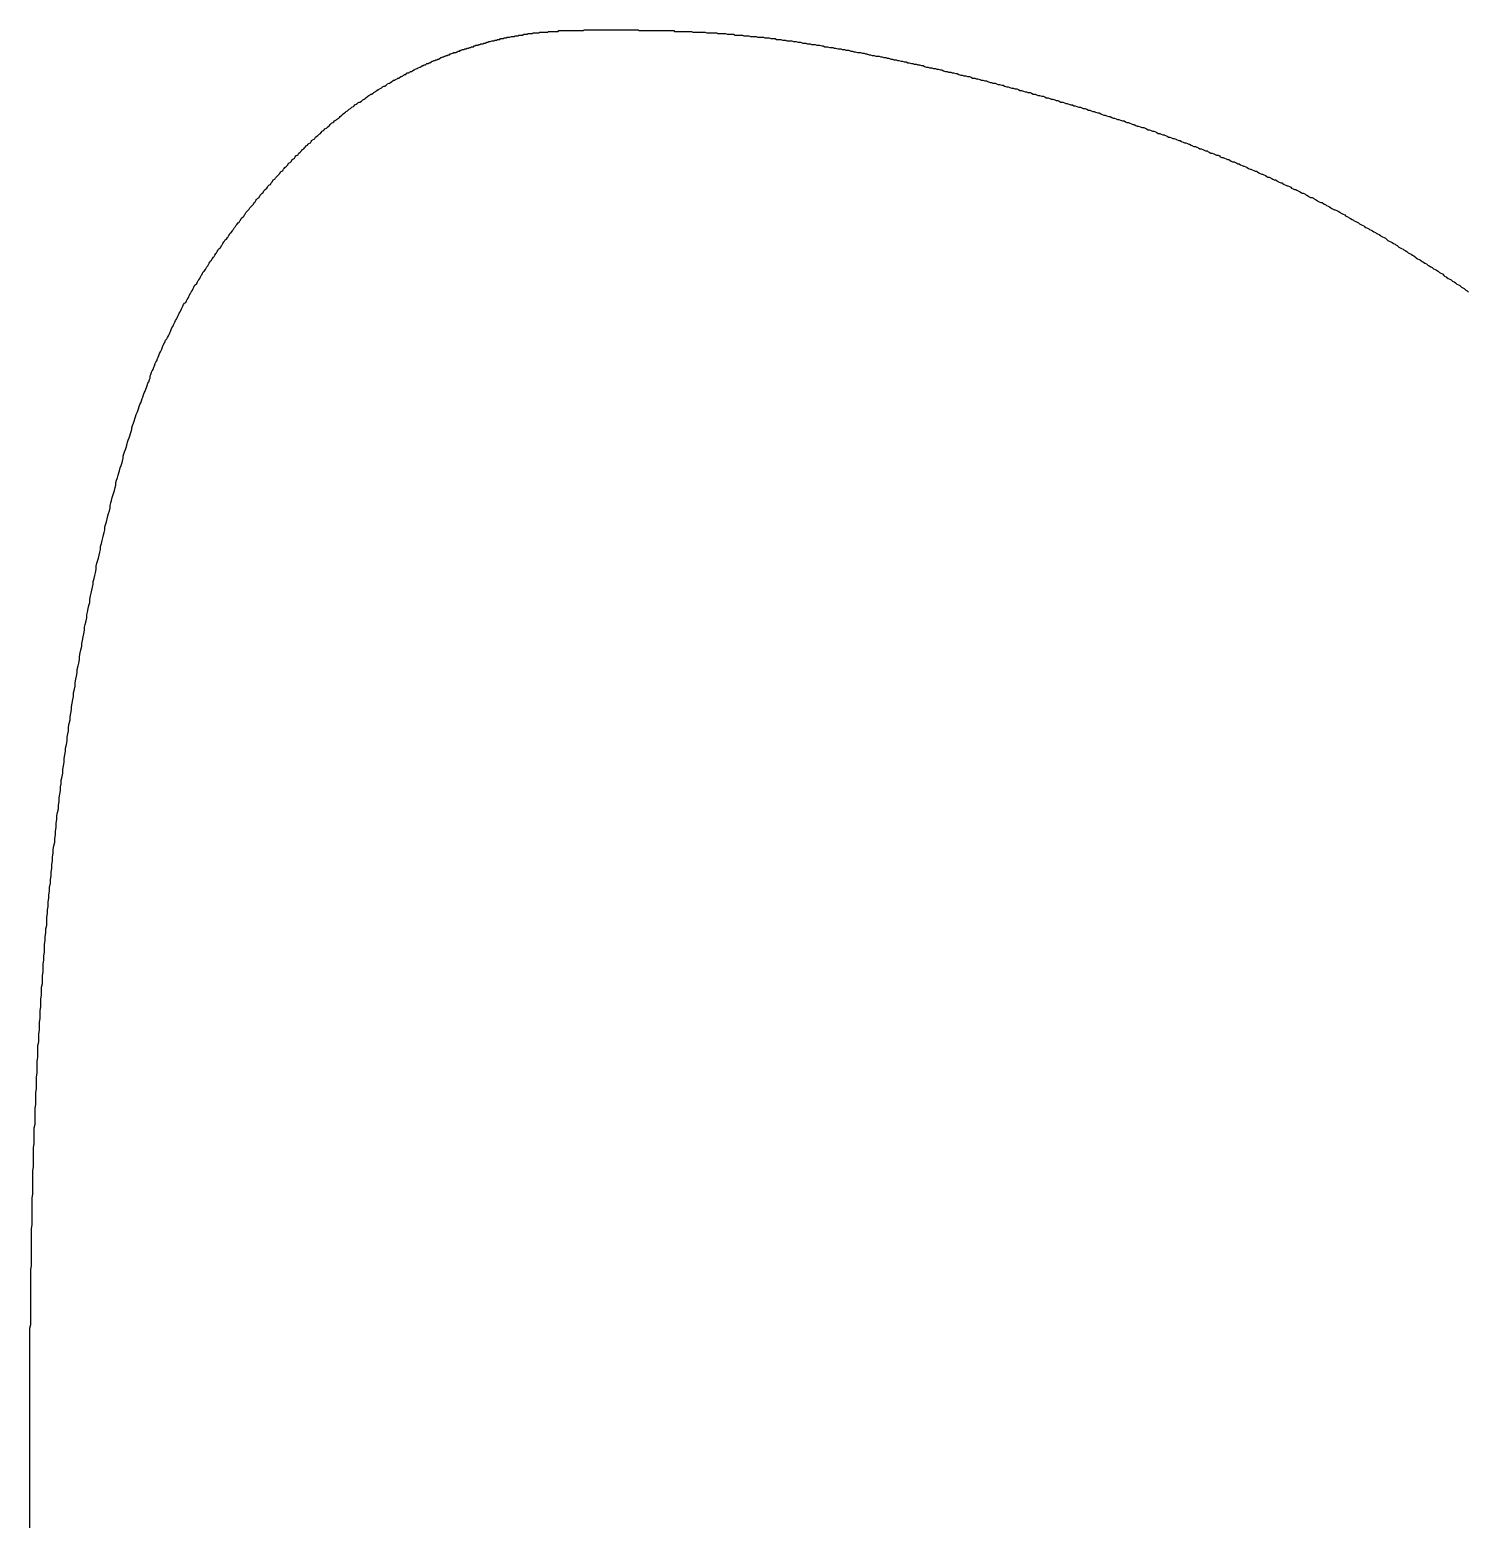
# Model space of a CAD drawing. Header units: millimetres. Extents: x 111 to 2999, y 81 to 1941.
# Drawn here: x 1011.76 to 1031.5, y 1578.09 to 1598.64 of the extents above; entities that cross this region are included whole.
import ezdxf

# ---------------------------------------------------------------- set-up
doc = ezdxf.new("R2010")
doc.units = ezdxf.units.MM

msp = doc.modelspace()

# ---------------------------------------------------------------- linework, layer by layer
msp.add_polyline3d([(1011.76, 1578.083, 0), (1011.76, 1578.123, 0), (1011.76, 1578.163, 0), (1011.76, 1578.203, 0), (1011.76, 1578.243, 0), (1011.76, 1578.283, 0), (1011.76, 1578.323, 0), (1011.76, 1578.353, 0), (1011.76, 1578.393, 0), (1011.76, 1578.433, 0), (1011.76, 1578.473, 0), (1011.76, 1578.513, 0), (1011.76, 1578.553, 0), (1011.76, 1578.593, 0), (1011.76, 1578.643, 0), (1011.76, 1578.683, 0), (1011.76, 1578.723, 0), (1011.76, 1578.763, 0), (1011.76, 1578.803, 0), (1011.76, 1578.843, 0), (1011.76, 1578.893, 0), (1011.76, 1578.933, 0), (1011.76, 1578.973, 0), (1011.76, 1579.013, 0), (1011.76, 1579.063, 0), (1011.76, 1579.103, 0), (1011.76, 1579.143, 0), (1011.76, 1579.193, 0), (1011.76, 1579.233, 0), (1011.76, 1579.273, 0), (1011.76, 1579.323, 0), (1011.76, 1579.363, 0), (1011.76, 1579.413, 0), (1011.76, 1579.453, 0), (1011.76, 1579.503, 0), (1011.76, 1579.543, 0), (1011.76, 1579.593, 0), (1011.76, 1579.633, 0), (1011.76, 1579.683, 0), (1011.76, 1579.723, 0), (1011.76, 1579.773, 0), (1011.76, 1579.813, 0), (1011.76, 1579.863, 0), (1011.76, 1579.913, 0), (1011.76, 1579.953, 0), (1011.76, 1580.003, 0), (1011.76, 1580.053, 0), (1011.76, 1580.103, 0), (1011.76, 1580.143, 0), (1011.76, 1580.193, 0), (1011.76, 1580.243, 0), (1011.76, 1580.293, 0), (1011.76, 1580.333, 0), (1011.76, 1580.383, 0), (1011.76, 1580.433, 0), (1011.76, 1580.483, 0), (1011.76, 1580.533, 0), (1011.76, 1580.573, 0), (1011.76, 1580.623, 0), (1011.76, 1580.673, 0), (1011.76, 1580.723, 0), (1011.76, 1580.773, 0), (1011.76, 1580.823, 0), (1011.77, 1580.873, 0), (1011.77, 1580.923, 0), (1011.77, 1580.973, 0), (1011.77, 1581.023, 0), (1011.77, 1581.073, 0), (1011.77, 1581.123, 0), (1011.77, 1581.173, 0), (1011.77, 1581.223, 0), (1011.77, 1581.273, 0), (1011.77, 1581.323, 0), (1011.77, 1581.373, 0), (1011.77, 1581.423, 0), (1011.77, 1581.473, 0), (1011.77, 1581.523, 0), (1011.77, 1581.573, 0), (1011.77, 1581.623, 0), (1011.78, 1581.683, 0), (1011.78, 1581.733, 0), (1011.78, 1581.783, 0), (1011.78, 1581.833, 0), (1011.78, 1581.883, 0), (1011.78, 1581.933, 0), (1011.78, 1581.983, 0), (1011.78, 1582.043, 0), (1011.78, 1582.093, 0), (1011.78, 1582.143, 0), (1011.78, 1582.193, 0), (1011.79, 1582.243, 0), (1011.79, 1582.303, 0), (1011.79, 1582.353, 0), (1011.79, 1582.403, 0), (1011.79, 1582.453, 0), (1011.79, 1582.513, 0), (1011.79, 1582.563, 0), (1011.79, 1582.613, 0), (1011.8, 1582.663, 0), (1011.8, 1582.723, 0), (1011.8, 1582.773, 0), (1011.8, 1582.823, 0), (1011.8, 1582.883, 0), (1011.8, 1582.933, 0), (1011.8, 1582.983, 0), (1011.81, 1583.043, 0), (1011.81, 1583.093, 0), (1011.81, 1583.143, 0), (1011.81, 1583.193, 0), (1011.81, 1583.253, 0), (1011.81, 1583.303, 0), (1011.82, 1583.353, 0), (1011.82, 1583.413, 0), (1011.82, 1583.463, 0), (1011.82, 1583.523, 0), (1011.82, 1583.573, 0), (1011.83, 1583.623, 0), (1011.83, 1583.683, 0), (1011.83, 1583.733, 0), (1011.83, 1583.783, 0), (1011.83, 1583.843, 0), (1011.84, 1583.893, 0), (1011.84, 1583.943, 0), (1011.84, 1584.003, 0), (1011.84, 1584.053, 0), (1011.85, 1584.113, 0), (1011.85, 1584.163, 0), (1011.85, 1584.213, 0), (1011.85, 1584.273, 0), (1011.86, 1584.323, 0), (1011.86, 1584.373, 0), (1011.86, 1584.433, 0), (1011.86, 1584.483, 0), (1011.87, 1584.543, 0), (1011.87, 1584.593, 0), (1011.87, 1584.643, 0), (1011.87, 1584.703, 0), (1011.88, 1584.753, 0), (1011.88, 1584.803, 0), (1011.88, 1584.863, 0), (1011.89, 1584.913, 0), (1011.89, 1584.973, 0), (1011.89, 1585.023, 0), (1011.9, 1585.073, 0), (1011.9, 1585.133, 0), (1011.9, 1585.183, 0), (1011.91, 1585.233, 0), (1011.91, 1585.293, 0), (1011.91, 1585.343, 0), (1011.92, 1585.393, 0), (1011.92, 1585.453, 0), (1011.92, 1585.503, 0), (1011.93, 1585.553, 0), (1011.93, 1585.613, 0), (1011.93, 1585.663, 0), (1011.94, 1585.713, 0), (1011.94, 1585.773, 0), (1011.94, 1585.823, 0), (1011.95, 1585.873, 0), (1011.95, 1585.933, 0), (1011.96, 1585.983, 0), (1011.96, 1586.033, 0), (1011.96, 1586.093, 0), (1011.97, 1586.143, 0), (1011.97, 1586.193, 0), (1011.98, 1586.253, 0), (1011.98, 1586.303, 0), (1011.99, 1586.353, 0), (1011.99, 1586.403, 0), (1011.99, 1586.463, 0), (1012, 1586.513, 0), (1012, 1586.563, 0), (1012.01, 1586.613, 0), (1012.01, 1586.673, 0), (1012.02, 1586.723, 0), (1012.02, 1586.773, 0), (1012.03, 1586.823, 0), (1012.03, 1586.873, 0), (1012.04, 1586.933, 0), (1012.04, 1586.983, 0), (1012.05, 1587.033, 0), (1012.05, 1587.083, 0), (1012.06, 1587.133, 0), (1012.06, 1587.183, 0), (1012.07, 1587.243, 0), (1012.07, 1587.293, 0), (1012.08, 1587.343, 0), (1012.08, 1587.393, 0), (1012.09, 1587.443, 0), (1012.1, 1587.493, 0), (1012.1, 1587.543, 0), (1012.11, 1587.593, 0), (1012.11, 1587.643, 0), (1012.12, 1587.693, 0), (1012.12, 1587.753, 0), (1012.13, 1587.803, 0), (1012.13, 1587.853, 0), (1012.14, 1587.903, 0), (1012.15, 1587.953, 0), (1012.15, 1588.003, 0), (1012.16, 1588.053, 0), (1012.16, 1588.103, 0), (1012.17, 1588.153, 0), (1012.18, 1588.203, 0), (1012.18, 1588.253, 0), (1012.19, 1588.293, 0), (1012.19, 1588.343, 0), (1012.2, 1588.393, 0), (1012.21, 1588.443, 0), (1012.21, 1588.493, 0), (1012.22, 1588.543, 0), (1012.23, 1588.593, 0), (1012.23, 1588.643, 0), (1012.24, 1588.693, 0), (1012.25, 1588.743, 0), (1012.25, 1588.783, 0), (1012.26, 1588.833, 0), (1012.27, 1588.883, 0), (1012.27, 1588.933, 0), (1012.28, 1588.983, 0), (1012.29, 1589.023, 0), (1012.29, 1589.073, 0), (1012.3, 1589.123, 0), (1012.31, 1589.173, 0), (1012.31, 1589.213, 0), (1012.32, 1589.263, 0), (1012.33, 1589.313, 0), (1012.33, 1589.353, 0), (1012.34, 1589.403, 0), (1012.35, 1589.453, 0), (1012.36, 1589.493, 0), (1012.36, 1589.543, 0), (1012.37, 1589.593, 0), (1012.38, 1589.633, 0), (1012.38, 1589.683, 0), (1012.39, 1589.733, 0), (1012.4, 1589.773, 0), (1012.41, 1589.823, 0), (1012.41, 1589.863, 0), (1012.42, 1589.913, 0), (1012.43, 1589.953, 0), (1012.44, 1590.003, 0), (1012.44, 1590.043, 0), (1012.45, 1590.093, 0), (1012.46, 1590.133, 0), (1012.47, 1590.183, 0), (1012.47, 1590.223, 0), (1012.48, 1590.263, 0), (1012.49, 1590.313, 0), (1012.5, 1590.353, 0), (1012.51, 1590.403, 0), (1012.51, 1590.443, 0), (1012.52, 1590.483, 0), (1012.53, 1590.533, 0), (1012.54, 1590.573, 0), (1012.54, 1590.613, 0), (1012.55, 1590.653, 0), (1012.56, 1590.703, 0), (1012.57, 1590.743, 0), (1012.58, 1590.783, 0), (1012.58, 1590.823, 0), (1012.59, 1590.873, 0), (1012.6, 1590.913, 0), (1012.61, 1590.953, 0), (1012.62, 1590.993, 0), (1012.63, 1591.033, 0), (1012.63, 1591.073, 0), (1012.64, 1591.113, 0), (1012.65, 1591.153, 0), (1012.66, 1591.193, 0), (1012.67, 1591.243, 0), (1012.67, 1591.283, 0), (1012.68, 1591.323, 0), (1012.69, 1591.363, 0), (1012.7, 1591.393, 0), (1012.71, 1591.433, 0), (1012.72, 1591.473, 0), (1012.73, 1591.513, 0), (1012.73, 1591.553, 0), (1012.74, 1591.593, 0), (1012.75, 1591.633, 0), (1012.76, 1591.673, 0), (1012.77, 1591.713, 0), (1012.78, 1591.743, 0), (1012.79, 1591.783, 0), (1012.79, 1591.823, 0), (1012.8, 1591.863, 0), (1012.81, 1591.893, 0), (1012.82, 1591.933, 0), (1012.83, 1591.973, 0), (1012.84, 1592.003, 0), (1012.85, 1592.043, 0), (1012.86, 1592.083, 0), (1012.86, 1592.113, 0), (1012.87, 1592.153, 0), (1012.88, 1592.183, 0), (1012.89, 1592.223, 0), (1012.9, 1592.253, 0), (1012.91, 1592.293, 0), (1012.92, 1592.323, 0), (1012.93, 1592.363, 0), (1012.94, 1592.393, 0), (1012.94, 1592.433, 0), (1012.95, 1592.463, 0), (1012.96, 1592.493, 0), (1012.97, 1592.533, 0), (1012.98, 1592.563, 0), (1012.99, 1592.593, 0), (1013, 1592.633, 0), (1013.01, 1592.663, 0), (1013.02, 1592.693, 0), (1013.03, 1592.723, 0), (1013.04, 1592.763, 0), (1013.04, 1592.793, 0), (1013.05, 1592.823, 0), (1013.06, 1592.853, 0), (1013.07, 1592.883, 0), (1013.08, 1592.913, 0), (1013.09, 1592.943, 0), (1013.1, 1592.983, 0), (1013.11, 1593.013, 0), (1013.12, 1593.043, 0), (1013.13, 1593.073, 0), (1013.14, 1593.103, 0), (1013.15, 1593.133, 0), (1013.16, 1593.163, 0), (1013.16, 1593.183, 0), (1013.17, 1593.213, 0), (1013.18, 1593.243, 0), (1013.19, 1593.273, 0), (1013.2, 1593.303, 0), (1013.21, 1593.333, 0), (1013.22, 1593.363, 0), (1013.23, 1593.393, 0), (1013.24, 1593.413, 0), (1013.25, 1593.443, 0), (1013.26, 1593.473, 0), (1013.27, 1593.503, 0), (1013.28, 1593.523, 0), (1013.29, 1593.553, 0), (1013.3, 1593.583, 0), (1013.31, 1593.603, 0), (1013.32, 1593.633, 0), (1013.33, 1593.663, 0), (1013.34, 1593.683, 0), (1013.35, 1593.713, 0), (1013.36, 1593.733, 0), (1013.37, 1593.763, 0), (1013.38, 1593.793, 0), (1013.39, 1593.813, 0), (1013.4, 1593.843, 0), (1013.41, 1593.863, 0), (1013.41, 1593.893, 0), (1013.42, 1593.913, 0), (1013.43, 1593.943, 0), (1013.44, 1593.963, 0), (1013.45, 1593.983, 0), (1013.46, 1594.013, 0), (1013.47, 1594.033, 0), (1013.48, 1594.063, 0), (1013.49, 1594.083, 0), (1013.5, 1594.103, 0), (1013.51, 1594.133, 0), (1013.52, 1594.153, 0), (1013.53, 1594.173, 0), (1013.54, 1594.203, 0), (1013.55, 1594.223, 0), (1013.56, 1594.243, 0), (1013.57, 1594.263, 0), (1013.58, 1594.293, 0), (1013.59, 1594.313, 0), (1013.6, 1594.333, 0), (1013.61, 1594.353, 0), (1013.62, 1594.383, 0), (1013.64, 1594.403, 0), (1013.65, 1594.423, 0), (1013.66, 1594.443, 0), (1013.67, 1594.463, 0), (1013.68, 1594.483, 0), (1013.69, 1594.503, 0), (1013.7, 1594.533, 0), (1013.71, 1594.553, 0), (1013.72, 1594.573, 0), (1013.73, 1594.593, 0), (1013.74, 1594.613, 0), (1013.75, 1594.633, 0), (1013.76, 1594.653, 0), (1013.77, 1594.673, 0), (1013.78, 1594.693, 0), (1013.79, 1594.713, 0), (1013.8, 1594.733, 0), (1013.81, 1594.753, 0), (1013.82, 1594.773, 0), (1013.83, 1594.793, 0), (1013.84, 1594.813, 0), (1013.85, 1594.833, 0), (1013.86, 1594.853, 0), (1013.87, 1594.873, 0), (1013.88, 1594.893, 0), (1013.9, 1594.903, 0), (1013.91, 1594.923, 0), (1013.92, 1594.943, 0), (1013.93, 1594.963, 0), (1013.94, 1594.983, 0), (1013.95, 1595.003, 0), (1013.96, 1595.023, 0), (1013.97, 1595.033, 0), (1013.98, 1595.053, 0), (1013.99, 1595.073, 0), (1014, 1595.093, 0), (1014.01, 1595.113, 0), (1014.02, 1595.133, 0), (1014.03, 1595.143, 0), (1014.05, 1595.163, 0), (1014.06, 1595.183, 0), (1014.07, 1595.203, 0), (1014.08, 1595.213, 0), (1014.09, 1595.233, 0), (1014.1, 1595.253, 0), (1014.11, 1595.273, 0), (1014.12, 1595.283, 0), (1014.13, 1595.303, 0), (1014.14, 1595.323, 0), (1014.15, 1595.333, 0), (1014.17, 1595.353, 0), (1014.18, 1595.373, 0), (1014.19, 1595.393, 0), (1014.2, 1595.403, 0), (1014.21, 1595.423, 0), (1014.22, 1595.443, 0), (1014.23, 1595.453, 0), (1014.24, 1595.473, 0), (1014.25, 1595.483, 0), (1014.26, 1595.503, 0), (1014.28, 1595.523, 0), (1014.29, 1595.533, 0), (1014.3, 1595.553, 0), (1014.31, 1595.573, 0), (1014.32, 1595.583, 0), (1014.33, 1595.603, 0), (1014.34, 1595.613, 0), (1014.35, 1595.633, 0), (1014.37, 1595.653, 0), (1014.38, 1595.663, 0), (1014.39, 1595.683, 0), (1014.4, 1595.693, 0), (1014.41, 1595.713, 0), (1014.42, 1595.733, 0), (1014.43, 1595.743, 0), (1014.44, 1595.763, 0), (1014.46, 1595.773, 0), (1014.47, 1595.793, 0), (1014.48, 1595.803, 0), (1014.49, 1595.823, 0), (1014.5, 1595.833, 0), (1014.51, 1595.853, 0), (1014.52, 1595.863, 0), (1014.54, 1595.883, 0), (1014.55, 1595.903, 0), (1014.56, 1595.913, 0), (1014.57, 1595.933, 0), (1014.58, 1595.943, 0), (1014.59, 1595.963, 0), (1014.6, 1595.973, 0), (1014.62, 1595.993, 0), (1014.63, 1596.003, 0), (1014.64, 1596.023, 0), (1014.65, 1596.033, 0), (1014.66, 1596.053, 0), (1014.67, 1596.063, 0), (1014.69, 1596.083, 0), (1014.7, 1596.093, 0), (1014.71, 1596.113, 0), (1014.72, 1596.123, 0), (1014.73, 1596.143, 0), (1014.74, 1596.153, 0), (1014.76, 1596.173, 0), (1014.77, 1596.183, 0), (1014.78, 1596.203, 0), (1014.79, 1596.213, 0), (1014.8, 1596.223, 0), (1014.82, 1596.243, 0), (1014.83, 1596.253, 0), (1014.84, 1596.273, 0), (1014.85, 1596.283, 0), (1014.86, 1596.303, 0), (1014.87, 1596.313, 0), (1014.89, 1596.333, 0), (1014.9, 1596.343, 0), (1014.91, 1596.353, 0), (1014.92, 1596.373, 0), (1014.93, 1596.383, 0), (1014.95, 1596.403, 0), (1014.96, 1596.413, 0), (1014.97, 1596.433, 0), (1014.98, 1596.443, 0), (1014.99, 1596.453, 0), (1015.01, 1596.473, 0), (1015.02, 1596.483, 0), (1015.03, 1596.503, 0), (1015.04, 1596.513, 0), (1015.06, 1596.523, 0), (1015.07, 1596.543, 0), (1015.08, 1596.553, 0), (1015.09, 1596.563, 0), (1015.1, 1596.583, 0), (1015.12, 1596.593, 0), (1015.13, 1596.613, 0), (1015.14, 1596.623, 0), (1015.15, 1596.633, 0), (1015.17, 1596.653, 0), (1015.18, 1596.663, 0), (1015.19, 1596.673, 0), (1015.2, 1596.693, 0), (1015.22, 1596.703, 0), (1015.23, 1596.713, 0), (1015.24, 1596.733, 0), (1015.25, 1596.743, 0), (1015.26, 1596.753, 0), (1015.28, 1596.773, 0), (1015.29, 1596.783, 0), (1015.3, 1596.793, 0), (1015.31, 1596.813, 0), (1015.33, 1596.823, 0), (1015.34, 1596.833, 0), (1015.35, 1596.843, 0), (1015.36, 1596.863, 0), (1015.38, 1596.873, 0), (1015.39, 1596.883, 0), (1015.4, 1596.903, 0), (1015.41, 1596.913, 0), (1015.43, 1596.923, 0), (1015.44, 1596.933, 0), (1015.45, 1596.953, 0), (1015.47, 1596.963, 0), (1015.48, 1596.973, 0), (1015.49, 1596.983, 0), (1015.5, 1597.003, 0), (1015.52, 1597.013, 0), (1015.53, 1597.023, 0), (1015.54, 1597.033, 0), (1015.55, 1597.053, 0), (1015.57, 1597.063, 0), (1015.58, 1597.073, 0), (1015.59, 1597.083, 0), (1015.61, 1597.093, 0), (1015.62, 1597.113, 0), (1015.63, 1597.123, 0), (1015.64, 1597.133, 0), (1015.66, 1597.143, 0), (1015.67, 1597.153, 0), (1015.68, 1597.173, 0), (1015.7, 1597.183, 0), (1015.71, 1597.193, 0), (1015.72, 1597.203, 0), (1015.73, 1597.213, 0), (1015.75, 1597.223, 0), (1015.76, 1597.233, 0), (1015.77, 1597.253, 0), (1015.79, 1597.263, 0), (1015.8, 1597.273, 0), (1015.81, 1597.283, 0), (1015.83, 1597.293, 0), (1015.84, 1597.303, 0), (1015.85, 1597.313, 0), (1015.87, 1597.333, 0), (1015.88, 1597.343, 0), (1015.89, 1597.353, 0), (1015.9, 1597.363, 0), (1015.92, 1597.373, 0), (1015.93, 1597.383, 0), (1015.94, 1597.393, 0), (1015.96, 1597.403, 0), (1015.97, 1597.413, 0), (1015.98, 1597.423, 0), (1016, 1597.433, 0), (1016.01, 1597.443, 0), (1016.02, 1597.453, 0), (1016.04, 1597.473, 0), (1016.05, 1597.483, 0), (1016.06, 1597.493, 0), (1016.08, 1597.503, 0), (1016.09, 1597.513, 0), (1016.1, 1597.523, 0), (1016.12, 1597.533, 0), (1016.13, 1597.543, 0), (1016.14, 1597.553, 0), (1016.16, 1597.563, 0), (1016.17, 1597.573, 0), (1016.18, 1597.583, 0), (1016.2, 1597.593, 0), (1016.21, 1597.603, 0), (1016.22, 1597.613, 0), (1016.24, 1597.623, 0), (1016.25, 1597.633, 0), (1016.26, 1597.643, 0), (1016.28, 1597.653, 0), (1016.29, 1597.653, 0), (1016.31, 1597.663, 0), (1016.32, 1597.673, 0), (1016.33, 1597.683, 0), (1016.35, 1597.693, 0), (1016.36, 1597.703, 0), (1016.37, 1597.713, 0), (1016.39, 1597.723, 0), (1016.4, 1597.733, 0), (1016.41, 1597.743, 0), (1016.43, 1597.753, 0), (1016.44, 1597.763, 0), (1016.45, 1597.763, 0), (1016.47, 1597.773, 0), (1016.48, 1597.783, 0), (1016.5, 1597.793, 0), (1016.51, 1597.803, 0), (1016.52, 1597.813, 0), (1016.54, 1597.823, 0), (1016.55, 1597.823, 0), (1016.56, 1597.833, 0), (1016.58, 1597.843, 0), (1016.59, 1597.853, 0), (1016.6, 1597.863, 0), (1016.62, 1597.873, 0), (1016.63, 1597.873, 0), (1016.65, 1597.883, 0), (1016.66, 1597.893, 0), (1016.67, 1597.903, 0), (1016.69, 1597.913, 0), (1016.7, 1597.913, 0), (1016.71, 1597.923, 0), (1016.73, 1597.933, 0), (1016.74, 1597.943, 0), (1016.75, 1597.953, 0), (1016.77, 1597.953, 0), (1016.78, 1597.963, 0), (1016.8, 1597.973, 0), (1016.81, 1597.983, 0), (1016.82, 1597.983, 0), (1016.84, 1597.993, 0), (1016.85, 1598.003, 0), (1016.86, 1598.003, 0), (1016.88, 1598.013, 0), (1016.89, 1598.023, 0), (1016.9, 1598.033, 0), (1016.92, 1598.033, 0), (1016.93, 1598.043, 0), (1016.94, 1598.053, 0), (1016.96, 1598.053, 0), (1016.97, 1598.063, 0), (1016.99, 1598.073, 0), (1017, 1598.073, 0), (1017.01, 1598.083, 0), (1017.03, 1598.093, 0), (1017.04, 1598.093, 0), (1017.05, 1598.103, 0), (1017.07, 1598.113, 0), (1017.08, 1598.113, 0), (1017.09, 1598.123, 0), (1017.11, 1598.133, 0), (1017.12, 1598.133, 0), (1017.13, 1598.143, 0), (1017.15, 1598.153, 0), (1017.16, 1598.153, 0), (1017.17, 1598.163, 0), (1017.19, 1598.163, 0), (1017.2, 1598.173, 0), (1017.21, 1598.183, 0), (1017.23, 1598.183, 0), (1017.24, 1598.193, 0), (1017.25, 1598.193, 0), (1017.27, 1598.203, 0), (1017.28, 1598.213, 0), (1017.29, 1598.213, 0), (1017.31, 1598.223, 0), (1017.32, 1598.223, 0), (1017.33, 1598.233, 0), (1017.35, 1598.233, 0), (1017.36, 1598.243, 0), (1017.37, 1598.243, 0), (1017.39, 1598.253, 0), (1017.4, 1598.263, 0), (1017.41, 1598.263, 0), (1017.43, 1598.273, 0), (1017.44, 1598.273, 0), (1017.45, 1598.283, 0), (1017.46, 1598.283, 0), (1017.48, 1598.293, 0), (1017.49, 1598.293, 0), (1017.5, 1598.303, 0), (1017.52, 1598.303, 0), (1017.53, 1598.313, 0), (1017.54, 1598.313, 0), (1017.56, 1598.323, 0), (1017.57, 1598.323, 0), (1017.58, 1598.333, 0), (1017.59, 1598.333, 0), (1017.61, 1598.333, 0), (1017.62, 1598.343, 0), (1017.63, 1598.343, 0), (1017.64, 1598.353, 0), (1017.66, 1598.353, 0), (1017.67, 1598.363, 0), (1017.68, 1598.363, 0), (1017.7, 1598.373, 0), (1017.71, 1598.373, 0), (1017.72, 1598.373, 0), (1017.73, 1598.383, 0), (1017.75, 1598.383, 0), (1017.76, 1598.393, 0), (1017.77, 1598.393, 0), (1017.78, 1598.393, 0), (1017.8, 1598.403, 0), (1017.81, 1598.403, 0), (1017.82, 1598.413, 0), (1017.83, 1598.413, 0), (1017.85, 1598.413, 0), (1017.86, 1598.423, 0), (1017.87, 1598.423, 0), (1017.88, 1598.433, 0), (1017.89, 1598.433, 0), (1017.91, 1598.433, 0), (1017.92, 1598.443, 0), (1017.93, 1598.443, 0), (1017.94, 1598.443, 0), (1017.95, 1598.453, 0), (1017.97, 1598.453, 0), (1017.98, 1598.453, 0), (1017.99, 1598.463, 0), (1018, 1598.463, 0), (1018.01, 1598.463, 0), (1018.03, 1598.473, 0), (1018.04, 1598.473, 0), (1018.05, 1598.473, 0), (1018.06, 1598.483, 0), (1018.07, 1598.483, 0), (1018.08, 1598.483, 0), (1018.1, 1598.493, 0), (1018.11, 1598.493, 0), (1018.12, 1598.493, 0), (1018.13, 1598.493, 0), (1018.14, 1598.503, 0), (1018.15, 1598.503, 0), (1018.17, 1598.503, 0), (1018.18, 1598.513, 0), (1018.19, 1598.513, 0), (1018.2, 1598.513, 0), (1018.21, 1598.513, 0), (1018.22, 1598.523, 0), (1018.23, 1598.523, 0), (1018.24, 1598.523, 0), (1018.26, 1598.523, 0), (1018.27, 1598.533, 0), (1018.28, 1598.533, 0), (1018.29, 1598.533, 0), (1018.3, 1598.533, 0), (1018.31, 1598.543, 0), (1018.32, 1598.543, 0), (1018.33, 1598.543, 0), (1018.34, 1598.543, 0), (1018.35, 1598.543, 0), (1018.37, 1598.553, 0), (1018.38, 1598.553, 0), (1018.39, 1598.553, 0), (1018.4, 1598.553, 0), (1018.41, 1598.553, 0), (1018.42, 1598.563, 0), (1018.43, 1598.563, 0), (1018.44, 1598.563, 0), (1018.45, 1598.563, 0), (1018.46, 1598.563, 0), (1018.47, 1598.573, 0), (1018.48, 1598.573, 0), (1018.49, 1598.573, 0), (1018.5, 1598.573, 0), (1018.51, 1598.573, 0), (1018.52, 1598.573, 0), (1018.54, 1598.583, 0), (1018.55, 1598.583, 0), (1018.56, 1598.583, 0), (1018.57, 1598.583, 0), (1018.58, 1598.583, 0), (1018.59, 1598.583, 0), (1018.6, 1598.593, 0), (1018.61, 1598.593, 0), (1018.62, 1598.593, 0), (1018.63, 1598.593, 0), (1018.64, 1598.593, 0), (1018.65, 1598.593, 0), (1018.66, 1598.593, 0), (1018.67, 1598.603, 0), (1018.68, 1598.603, 0), (1018.69, 1598.603, 0), (1018.7, 1598.603, 0), (1018.71, 1598.603, 0), (1018.72, 1598.603, 0), (1018.73, 1598.603, 0), (1018.74, 1598.603, 0), (1018.75, 1598.603, 0), (1018.76, 1598.613, 0), (1018.77, 1598.613, 0), (1018.78, 1598.613, 0), (1018.79, 1598.613, 0), (1018.8, 1598.613, 0), (1018.81, 1598.613, 0), (1018.82, 1598.613, 0), (1018.83, 1598.613, 0), (1018.84, 1598.613, 0), (1018.86, 1598.613, 0), (1018.87, 1598.613, 0), (1018.88, 1598.623, 0), (1018.89, 1598.623, 0), (1018.9, 1598.623, 0), (1018.91, 1598.623, 0), (1018.92, 1598.623, 0), (1018.93, 1598.623, 0), (1018.94, 1598.623, 0), (1018.95, 1598.623, 0), (1018.96, 1598.623, 0), (1018.97, 1598.623, 0), (1018.98, 1598.623, 0), (1018.99, 1598.623, 0), (1019, 1598.623, 0), (1019.01, 1598.623, 0), (1019.02, 1598.633, 0), (1019.03, 1598.633, 0), (1019.04, 1598.633, 0), (1019.05, 1598.633, 0), (1019.06, 1598.633, 0), (1019.07, 1598.633, 0), (1019.08, 1598.633, 0), (1019.09, 1598.633, 0), (1019.1, 1598.633, 0), (1019.11, 1598.633, 0), (1019.12, 1598.633, 0), (1019.13, 1598.633, 0), (1019.14, 1598.633, 0), (1019.15, 1598.633, 0), (1019.16, 1598.633, 0), (1019.17, 1598.633, 0), (1019.18, 1598.633, 0), (1019.2, 1598.633, 0), (1019.21, 1598.633, 0), (1019.22, 1598.633, 0), (1019.23, 1598.633, 0), (1019.24, 1598.633, 0), (1019.25, 1598.633, 0), (1019.26, 1598.633, 0), (1019.27, 1598.633, 0), (1019.28, 1598.633, 0), (1019.29, 1598.633, 0), (1019.3, 1598.633, 0), (1019.31, 1598.633, 0), (1019.32, 1598.633, 0), (1019.33, 1598.633, 0), (1019.34, 1598.633, 0), (1019.36, 1598.633, 0), (1019.37, 1598.643, 0), (1019.38, 1598.643, 0), (1019.39, 1598.643, 0), (1019.4, 1598.643, 0), (1019.41, 1598.643, 0), (1019.42, 1598.643, 0), (1019.43, 1598.643, 0), (1019.44, 1598.643, 0), (1019.45, 1598.643, 0), (1019.47, 1598.643, 0), (1019.48, 1598.643, 0), (1019.49, 1598.643, 0), (1019.5, 1598.643, 0), (1019.51, 1598.643, 0), (1019.52, 1598.643, 0), (1019.53, 1598.643, 0), (1019.54, 1598.643, 0), (1019.56, 1598.643, 0), (1019.57, 1598.643, 0), (1019.58, 1598.643, 0), (1019.59, 1598.643, 0), (1019.6, 1598.643, 0), (1019.61, 1598.643, 0), (1019.63, 1598.643, 0), (1019.64, 1598.643, 0), (1019.65, 1598.643, 0), (1019.66, 1598.643, 0), (1019.67, 1598.643, 0), (1019.68, 1598.643, 0), (1019.7, 1598.643, 0), (1019.71, 1598.643, 0), (1019.72, 1598.643, 0), (1019.73, 1598.643, 0), (1019.75, 1598.643, 0), (1019.76, 1598.643, 0), (1019.77, 1598.643, 0), (1019.78, 1598.643, 0), (1019.79, 1598.643, 0), (1019.81, 1598.643, 0), (1019.82, 1598.643, 0), (1019.83, 1598.643, 0), (1019.84, 1598.643, 0), (1019.86, 1598.643, 0), (1019.87, 1598.643, 0), (1019.88, 1598.643, 0), (1019.9, 1598.643, 0), (1019.91, 1598.643, 0), (1019.92, 1598.643, 0), (1019.94, 1598.643, 0), (1019.95, 1598.643, 0), (1019.96, 1598.643, 0), (1019.97, 1598.643, 0), (1019.99, 1598.643, 0), (1020, 1598.643, 0), (1020.01, 1598.643, 0), (1020.03, 1598.643, 0), (1020.04, 1598.643, 0), (1020.06, 1598.643, 0), (1020.07, 1598.643, 0), (1020.08, 1598.643, 0), (1020.1, 1598.643, 0), (1020.11, 1598.643, 0), (1020.12, 1598.633, 0), (1020.14, 1598.633, 0), (1020.15, 1598.633, 0), (1020.17, 1598.633, 0), (1020.18, 1598.633, 0), (1020.19, 1598.633, 0), (1020.21, 1598.633, 0), (1020.22, 1598.633, 0), (1020.24, 1598.633, 0), (1020.25, 1598.633, 0), (1020.27, 1598.633, 0), (1020.28, 1598.633, 0), (1020.3, 1598.633, 0), (1020.31, 1598.633, 0), (1020.32, 1598.633, 0), (1020.34, 1598.633, 0), (1020.35, 1598.633, 0), (1020.37, 1598.633, 0), (1020.38, 1598.633, 0), (1020.4, 1598.633, 0), (1020.41, 1598.633, 0), (1020.43, 1598.633, 0), (1020.44, 1598.633, 0), (1020.46, 1598.633, 0), (1020.47, 1598.633, 0), (1020.49, 1598.633, 0), (1020.51, 1598.633, 0), (1020.52, 1598.633, 0), (1020.54, 1598.633, 0), (1020.55, 1598.633, 0), (1020.57, 1598.633, 0), (1020.58, 1598.633, 0), (1020.6, 1598.633, 0), (1020.61, 1598.623, 0), (1020.63, 1598.623, 0), (1020.65, 1598.623, 0), (1020.66, 1598.623, 0), (1020.68, 1598.623, 0), (1020.69, 1598.623, 0), (1020.71, 1598.623, 0), (1020.73, 1598.623, 0), (1020.74, 1598.623, 0), (1020.76, 1598.623, 0), (1020.78, 1598.623, 0), (1020.79, 1598.623, 0), (1020.81, 1598.623, 0), (1020.83, 1598.623, 0), (1020.84, 1598.623, 0), (1020.86, 1598.613, 0), (1020.88, 1598.613, 0), (1020.89, 1598.613, 0), (1020.91, 1598.613, 0), (1020.93, 1598.613, 0), (1020.94, 1598.613, 0), (1020.96, 1598.613, 0), (1020.98, 1598.613, 0), (1020.99, 1598.613, 0), (1021.01, 1598.613, 0), (1021.03, 1598.613, 0), (1021.05, 1598.603, 0), (1021.06, 1598.603, 0), (1021.08, 1598.603, 0), (1021.1, 1598.603, 0), (1021.12, 1598.603, 0), (1021.13, 1598.603, 0), (1021.15, 1598.603, 0), (1021.17, 1598.603, 0), (1021.19, 1598.603, 0), (1021.2, 1598.593, 0), (1021.22, 1598.593, 0), (1021.24, 1598.593, 0), (1021.26, 1598.593, 0), (1021.28, 1598.593, 0), (1021.3, 1598.593, 0), (1021.31, 1598.593, 0), (1021.33, 1598.583, 0), (1021.35, 1598.583, 0), (1021.37, 1598.583, 0), (1021.39, 1598.583, 0), (1021.41, 1598.583, 0), (1021.42, 1598.583, 0), (1021.44, 1598.573, 0), (1021.46, 1598.573, 0), (1021.48, 1598.573, 0), (1021.5, 1598.573, 0), (1021.52, 1598.573, 0), (1021.54, 1598.573, 0), (1021.56, 1598.563, 0), (1021.57, 1598.563, 0), (1021.59, 1598.563, 0), (1021.61, 1598.563, 0), (1021.63, 1598.563, 0), (1021.65, 1598.553, 0), (1021.67, 1598.553, 0), (1021.69, 1598.553, 0), (1021.71, 1598.553, 0), (1021.73, 1598.553, 0), (1021.75, 1598.543, 0), (1021.77, 1598.543, 0), (1021.79, 1598.543, 0), (1021.81, 1598.543, 0), (1021.83, 1598.543, 0), (1021.85, 1598.533, 0), (1021.87, 1598.533, 0), (1021.89, 1598.533, 0), (1021.91, 1598.533, 0), (1021.93, 1598.523, 0), (1021.95, 1598.523, 0), (1021.97, 1598.523, 0), (1021.99, 1598.523, 0), (1022.01, 1598.513, 0), (1022.03, 1598.513, 0), (1022.05, 1598.513, 0), (1022.07, 1598.513, 0), (1022.09, 1598.503, 0), (1022.11, 1598.503, 0), (1022.13, 1598.503, 0), (1022.15, 1598.493, 0), (1022.17, 1598.493, 0), (1022.2, 1598.493, 0), (1022.22, 1598.493, 0), (1022.24, 1598.483, 0), (1022.26, 1598.483, 0), (1022.28, 1598.483, 0), (1022.3, 1598.473, 0), (1022.32, 1598.473, 0), (1022.34, 1598.473, 0), (1022.37, 1598.463, 0), (1022.39, 1598.463, 0), (1022.41, 1598.463, 0), (1022.43, 1598.453, 0), (1022.45, 1598.453, 0), (1022.47, 1598.453, 0), (1022.49, 1598.443, 0), (1022.52, 1598.443, 0), (1022.54, 1598.443, 0), (1022.56, 1598.433, 0), (1022.58, 1598.433, 0), (1022.6, 1598.433, 0), (1022.63, 1598.423, 0), (1022.65, 1598.423, 0), (1022.67, 1598.413, 0), (1022.69, 1598.413, 0), (1022.71, 1598.413, 0), (1022.74, 1598.403, 0), (1022.76, 1598.403, 0), (1022.78, 1598.403, 0), (1022.8, 1598.393, 0), (1022.82, 1598.393, 0), (1022.85, 1598.383, 0), (1022.87, 1598.383, 0), (1022.89, 1598.383, 0), (1022.91, 1598.373, 0), (1022.94, 1598.373, 0), (1022.96, 1598.363, 0), (1022.98, 1598.363, 0), (1023, 1598.363, 0), (1023.03, 1598.353, 0), (1023.05, 1598.353, 0), (1023.07, 1598.343, 0), (1023.09, 1598.343, 0), (1023.12, 1598.333, 0), (1023.14, 1598.333, 0), (1023.16, 1598.333, 0), (1023.19, 1598.323, 0), (1023.21, 1598.323, 0), (1023.23, 1598.313, 0), (1023.25, 1598.313, 0), (1023.28, 1598.303, 0), (1023.3, 1598.303, 0), (1023.32, 1598.293, 0), (1023.35, 1598.293, 0), (1023.37, 1598.283, 0), (1023.39, 1598.283, 0), (1023.42, 1598.283, 0), (1023.44, 1598.273, 0), (1023.46, 1598.273, 0), (1023.48, 1598.263, 0), (1023.51, 1598.263, 0), (1023.53, 1598.253, 0), (1023.55, 1598.253, 0), (1023.58, 1598.243, 0), (1023.6, 1598.243, 0), (1023.62, 1598.233, 0), (1023.65, 1598.233, 0), (1023.67, 1598.223, 0), (1023.69, 1598.223, 0), (1023.72, 1598.213, 0), (1023.74, 1598.213, 0), (1023.76, 1598.203, 0), (1023.79, 1598.203, 0), (1023.81, 1598.193, 0), (1023.83, 1598.193, 0), (1023.86, 1598.183, 0), (1023.88, 1598.183, 0), (1023.9, 1598.173, 0), (1023.93, 1598.173, 0), (1023.95, 1598.163, 0), (1023.97, 1598.163, 0), (1024, 1598.153, 0), (1024.02, 1598.153, 0), (1024.04, 1598.143, 0), (1024.07, 1598.133, 0), (1024.09, 1598.133, 0), (1024.11, 1598.123, 0), (1024.14, 1598.123, 0), (1024.16, 1598.113, 0), (1024.19, 1598.113, 0), (1024.21, 1598.103, 0), (1024.23, 1598.103, 0), (1024.26, 1598.093, 0), (1024.28, 1598.093, 0), (1024.3, 1598.083, 0), (1024.33, 1598.073, 0), (1024.35, 1598.073, 0), (1024.37, 1598.063, 0), (1024.4, 1598.063, 0), (1024.42, 1598.053, 0), (1024.44, 1598.053, 0), (1024.47, 1598.043, 0), (1024.49, 1598.043, 0), (1024.51, 1598.033, 0), (1024.54, 1598.023, 0), (1024.56, 1598.023, 0), (1024.58, 1598.013, 0), (1024.61, 1598.013, 0), (1024.63, 1598.003, 0), (1024.66, 1598.003, 0), (1024.68, 1597.993, 0), (1024.7, 1597.983, 0), (1024.73, 1597.983, 0), (1024.75, 1597.973, 0), (1024.77, 1597.973, 0), (1024.8, 1597.963, 0), (1024.82, 1597.953, 0), (1024.84, 1597.953, 0), (1024.87, 1597.943, 0), (1024.89, 1597.943, 0), (1024.91, 1597.933, 0), (1024.94, 1597.923, 0), (1024.96, 1597.923, 0), (1024.98, 1597.913, 0), (1025.01, 1597.913, 0), (1025.03, 1597.903, 0), (1025.05, 1597.893, 0), (1025.07, 1597.893, 0), (1025.1, 1597.883, 0), (1025.12, 1597.883, 0), (1025.14, 1597.873, 0), (1025.17, 1597.863, 0), (1025.19, 1597.863, 0), (1025.21, 1597.853, 0), (1025.24, 1597.843, 0), (1025.26, 1597.843, 0), (1025.28, 1597.833, 0), (1025.31, 1597.833, 0), (1025.33, 1597.823, 0), (1025.35, 1597.813, 0), (1025.37, 1597.813, 0), (1025.4, 1597.803, 0), (1025.42, 1597.793, 0), (1025.44, 1597.793, 0), (1025.46, 1597.783, 0), (1025.49, 1597.783, 0), (1025.51, 1597.773, 0), (1025.53, 1597.763, 0), (1025.56, 1597.763, 0), (1025.58, 1597.753, 0), (1025.6, 1597.743, 0), (1025.62, 1597.743, 0), (1025.65, 1597.733, 0), (1025.67, 1597.733, 0), (1025.69, 1597.723, 0), (1025.71, 1597.713, 0), (1025.74, 1597.713, 0), (1025.76, 1597.703, 0), (1025.78, 1597.693, 0), (1025.8, 1597.693, 0), (1025.83, 1597.683, 0), (1025.85, 1597.673, 0), (1025.87, 1597.673, 0), (1025.89, 1597.663, 0), (1025.91, 1597.653, 0), (1025.94, 1597.653, 0), (1025.96, 1597.643, 0), (1025.98, 1597.633, 0), (1026, 1597.633, 0), (1026.02, 1597.623, 0), (1026.05, 1597.613, 0), (1026.07, 1597.613, 0), (1026.09, 1597.603, 0), (1026.11, 1597.603, 0), (1026.13, 1597.593, 0), (1026.16, 1597.583, 0), (1026.18, 1597.583, 0), (1026.2, 1597.573, 0), (1026.22, 1597.563, 0), (1026.24, 1597.563, 0), (1026.27, 1597.553, 0), (1026.29, 1597.543, 0), (1026.31, 1597.543, 0), (1026.33, 1597.533, 0), (1026.35, 1597.523, 0), (1026.37, 1597.523, 0), (1026.39, 1597.513, 0), (1026.42, 1597.503, 0), (1026.44, 1597.503, 0), (1026.46, 1597.493, 0), (1026.48, 1597.483, 0), (1026.5, 1597.473, 0), (1026.52, 1597.473, 0), (1026.54, 1597.463, 0), (1026.57, 1597.453, 0), (1026.59, 1597.453, 0), (1026.61, 1597.443, 0), (1026.63, 1597.433, 0), (1026.65, 1597.433, 0), (1026.67, 1597.423, 0), (1026.69, 1597.413, 0), (1026.71, 1597.413, 0), (1026.73, 1597.403, 0), (1026.76, 1597.393, 0), (1026.78, 1597.393, 0), (1026.8, 1597.383, 0), (1026.82, 1597.373, 0), (1026.84, 1597.373, 0), (1026.86, 1597.363, 0), (1026.88, 1597.353, 0), (1026.9, 1597.343, 0), (1026.92, 1597.343, 0), (1026.94, 1597.333, 0), (1026.96, 1597.323, 0), (1026.98, 1597.323, 0), (1027, 1597.313, 0), (1027.03, 1597.303, 0), (1027.05, 1597.303, 0), (1027.07, 1597.293, 0), (1027.09, 1597.283, 0), (1027.11, 1597.273, 0), (1027.13, 1597.273, 0), (1027.15, 1597.263, 0), (1027.17, 1597.253, 0), (1027.19, 1597.253, 0), (1027.21, 1597.243, 0), (1027.23, 1597.233, 0), (1027.25, 1597.223, 0), (1027.27, 1597.223, 0), (1027.29, 1597.213, 0), (1027.31, 1597.203, 0), (1027.33, 1597.203, 0), (1027.35, 1597.193, 0), (1027.37, 1597.183, 0), (1027.39, 1597.173, 0), (1027.41, 1597.173, 0), (1027.43, 1597.163, 0), (1027.45, 1597.153, 0), (1027.47, 1597.153, 0), (1027.49, 1597.143, 0), (1027.51, 1597.133, 0), (1027.53, 1597.123, 0), (1027.55, 1597.123, 0), (1027.57, 1597.113, 0), (1027.59, 1597.103, 0), (1027.61, 1597.093, 0), (1027.63, 1597.093, 0), (1027.65, 1597.083, 0), (1027.67, 1597.073, 0), (1027.68, 1597.073, 0), (1027.7, 1597.063, 0), (1027.72, 1597.053, 0), (1027.74, 1597.043, 0), (1027.76, 1597.043, 0), (1027.78, 1597.033, 0), (1027.8, 1597.023, 0), (1027.82, 1597.013, 0), (1027.84, 1597.013, 0), (1027.86, 1597.003, 0), (1027.88, 1596.993, 0), (1027.9, 1596.983, 0), (1027.92, 1596.983, 0), (1027.93, 1596.973, 0), (1027.95, 1596.963, 0), (1027.97, 1596.953, 0), (1027.99, 1596.953, 0), (1028.01, 1596.943, 0), (1028.03, 1596.933, 0), (1028.05, 1596.923, 0), (1028.07, 1596.923, 0), (1028.09, 1596.913, 0), (1028.1, 1596.903, 0), (1028.12, 1596.893, 0), (1028.14, 1596.893, 0), (1028.16, 1596.883, 0), (1028.18, 1596.873, 0), (1028.2, 1596.863, 0), (1028.22, 1596.863, 0), (1028.23, 1596.853, 0), (1028.25, 1596.843, 0), (1028.27, 1596.833, 0), (1028.29, 1596.833, 0), (1028.31, 1596.823, 0), (1028.33, 1596.813, 0), (1028.34, 1596.803, 0), (1028.36, 1596.803, 0), (1028.38, 1596.793, 0), (1028.4, 1596.783, 0), (1028.42, 1596.773, 0), (1028.43, 1596.773, 0), (1028.45, 1596.763, 0), (1028.47, 1596.753, 0), (1028.49, 1596.743, 0), (1028.51, 1596.733, 0), (1028.52, 1596.733, 0), (1028.54, 1596.723, 0), (1028.56, 1596.713, 0), (1028.58, 1596.703, 0), (1028.6, 1596.703, 0), (1028.61, 1596.693, 0), (1028.63, 1596.683, 0), (1028.65, 1596.673, 0), (1028.67, 1596.663, 0), (1028.68, 1596.663, 0), (1028.7, 1596.653, 0), (1028.72, 1596.643, 0), (1028.74, 1596.633, 0), (1028.75, 1596.623, 0), (1028.77, 1596.623, 0), (1028.79, 1596.613, 0), (1028.81, 1596.603, 0), (1028.82, 1596.593, 0), (1028.84, 1596.583, 0), (1028.86, 1596.583, 0), (1028.88, 1596.573, 0), (1028.89, 1596.563, 0), (1028.91, 1596.553, 0), (1028.93, 1596.543, 0), (1028.95, 1596.543, 0), (1028.96, 1596.533, 0), (1028.98, 1596.523, 0), (1029, 1596.513, 0), (1029.02, 1596.503, 0), (1029.03, 1596.503, 0), (1029.05, 1596.493, 0), (1029.07, 1596.483, 0), (1029.08, 1596.473, 0), (1029.1, 1596.463, 0), (1029.12, 1596.453, 0), (1029.14, 1596.453, 0), (1029.15, 1596.443, 0), (1029.17, 1596.433, 0), (1029.19, 1596.423, 0), (1029.21, 1596.413, 0), (1029.22, 1596.403, 0), (1029.24, 1596.403, 0), (1029.26, 1596.393, 0), (1029.27, 1596.383, 0), (1029.29, 1596.373, 0), (1029.31, 1596.363, 0), (1029.32, 1596.353, 0), (1029.34, 1596.343, 0), (1029.36, 1596.343, 0), (1029.38, 1596.333, 0), (1029.39, 1596.323, 0), (1029.41, 1596.313, 0), (1029.43, 1596.303, 0), (1029.44, 1596.293, 0), (1029.46, 1596.283, 0), (1029.48, 1596.273, 0), (1029.5, 1596.273, 0), (1029.51, 1596.263, 0), (1029.53, 1596.253, 0), (1029.55, 1596.243, 0), (1029.56, 1596.233, 0), (1029.58, 1596.223, 0), (1029.6, 1596.213, 0), (1029.62, 1596.203, 0), (1029.63, 1596.193, 0), (1029.65, 1596.183, 0), (1029.67, 1596.173, 0), (1029.68, 1596.173, 0), (1029.7, 1596.163, 0), (1029.72, 1596.153, 0), (1029.74, 1596.143, 0), (1029.75, 1596.133, 0), (1029.77, 1596.123, 0), (1029.79, 1596.113, 0), (1029.81, 1596.103, 0), (1029.82, 1596.093, 0), (1029.84, 1596.083, 0), (1029.86, 1596.073, 0), (1029.87, 1596.063, 0), (1029.89, 1596.053, 0), (1029.91, 1596.043, 0), (1029.93, 1596.033, 0), (1029.94, 1596.023, 0), (1029.96, 1596.013, 0), (1029.98, 1596.003, 0), (1030, 1595.993, 0), (1030.01, 1595.983, 0), (1030.03, 1595.973, 0), (1030.05, 1595.963, 0), (1030.07, 1595.953, 0), (1030.08, 1595.943, 0), (1030.1, 1595.933, 0), (1030.12, 1595.923, 0), (1030.14, 1595.913, 0), (1030.15, 1595.903, 0), (1030.17, 1595.893, 0), (1030.19, 1595.883, 0), (1030.21, 1595.873, 0), (1030.23, 1595.863, 0), (1030.24, 1595.853, 0), (1030.26, 1595.843, 0), (1030.28, 1595.833, 0), (1030.3, 1595.823, 0), (1030.31, 1595.813, 0), (1030.33, 1595.803, 0), (1030.35, 1595.793, 0), (1030.37, 1595.783, 0), (1030.39, 1595.763, 0), (1030.4, 1595.753, 0), (1030.42, 1595.743, 0), (1030.44, 1595.733, 0), (1030.46, 1595.723, 0), (1030.48, 1595.713, 0), (1030.5, 1595.703, 0), (1030.51, 1595.693, 0), (1030.53, 1595.683, 0), (1030.55, 1595.663, 0), (1030.57, 1595.653, 0), (1030.59, 1595.643, 0), (1030.61, 1595.633, 0), (1030.62, 1595.623, 0), (1030.64, 1595.613, 0), (1030.66, 1595.603, 0), (1030.68, 1595.583, 0), (1030.7, 1595.573, 0), (1030.72, 1595.563, 0), (1030.74, 1595.553, 0), (1030.76, 1595.543, 0), (1030.78, 1595.523, 0), (1030.79, 1595.513, 0), (1030.81, 1595.503, 0), (1030.83, 1595.493, 0), (1030.85, 1595.483, 0), (1030.87, 1595.463, 0), (1030.89, 1595.453, 0), (1030.91, 1595.443, 0), (1030.93, 1595.433, 0), (1030.95, 1595.413, 0), (1030.97, 1595.403, 0), (1030.99, 1595.393, 0), (1031.01, 1595.383, 0), (1031.03, 1595.363, 0), (1031.05, 1595.353, 0), (1031.07, 1595.343, 0), (1031.09, 1595.333, 0), (1031.11, 1595.313, 0), (1031.13, 1595.303, 0), (1031.15, 1595.293, 0), (1031.17, 1595.273, 0), (1031.18, 1595.263, 0), (1031.2, 1595.253, 0), (1031.23, 1595.233, 0), (1031.25, 1595.223, 0), (1031.27, 1595.213, 0), (1031.29, 1595.193, 0), (1031.31, 1595.183, 0), (1031.33, 1595.173, 0), (1031.35, 1595.153, 0), (1031.37, 1595.143, 0), (1031.39, 1595.133, 0), (1031.41, 1595.113, 0), (1031.43, 1595.103, 0), (1031.45, 1595.093, 0), (1031.47, 1595.073, 0), (1031.49, 1595.063, 0), (1031.51, 1595.043, 0)])

doc.saveas('drawing.dxf')
